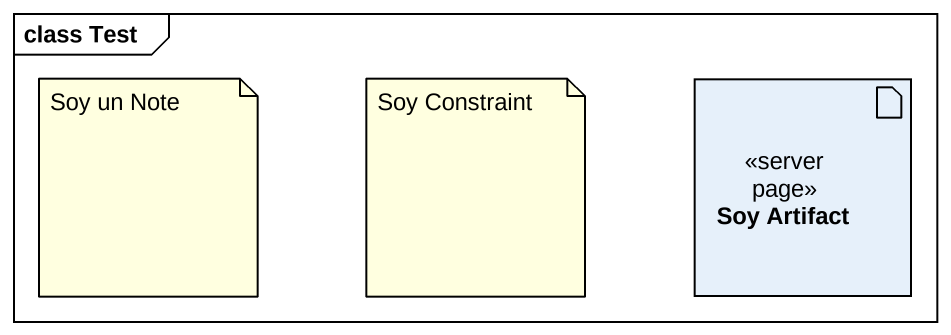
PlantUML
@startuml
mainframe class Test
artifact "Soy Artifact" as Soy_Artifact <<server page>>
note as N1
  Soy un Note
end note
note as N2
  Soy Constraint
end note
@enduml
